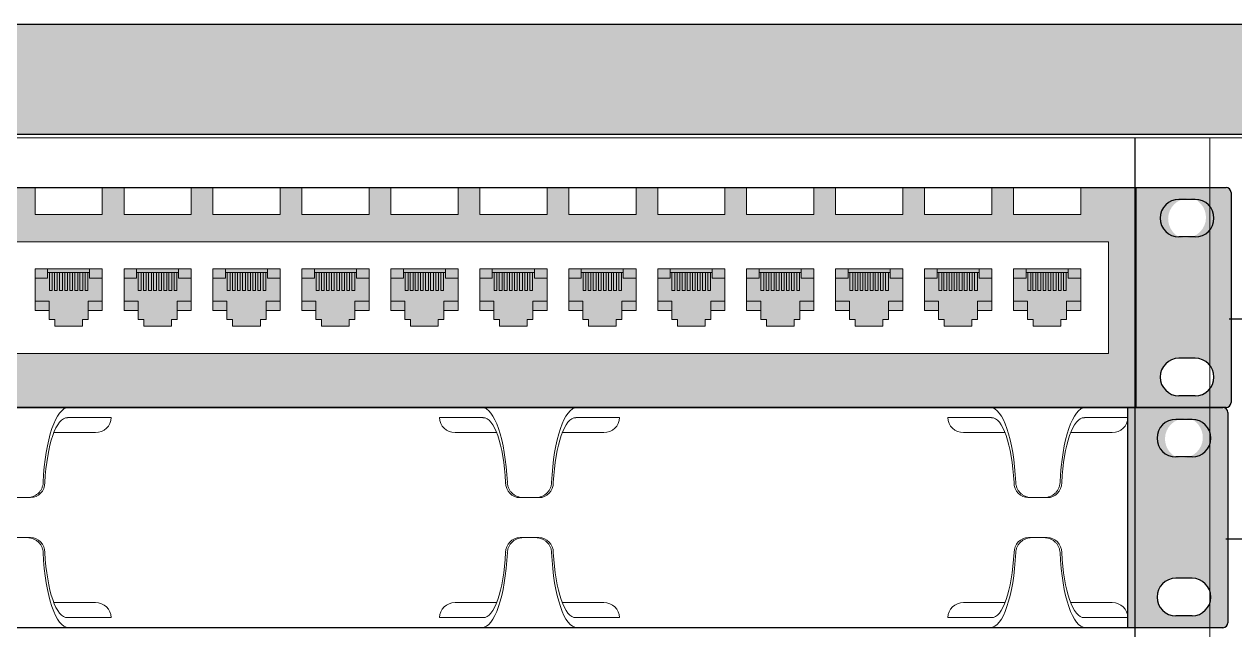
# Model space of a CAD drawing. Header units: millimetres. Extents: x -695119 to 412940, y -249585 to 622758.
# Drawn here: x -472367 to -468997, y 115000 to 116686 of the extents above; entities that cross this region are included whole.
import ezdxf

# ---------------------------------------------------------------- set-up
doc = ezdxf.new("R2010")
doc.units = ezdxf.units.MM
doc.layers.add('(АР) Текст', color=7, linetype='Continuous', lineweight=25)

# ---------------------------------------------------------------- blocks, each defined once
blk = doc.blocks.new('Органайзер1U')
at = {"ltscale": 10}
h = blk.add_hatch(color=256, dxfattribs=at)
h.set_gradient(color1=(255, 255, 255), rotation=45, one_color=1, tint=1, name='CYLINDER')
h.paths.add_polyline_path([(2213, -0.2), (2403, -0.2, 0.41423), (2413, 9.8), (2413, 429.8, 0.414197), (2403, 439.8), (2213, 439.8)])
h.paths.add_polyline_path([(2308.9, 341, 0.918324), (2341.3, 416.1, 0.918324)], flags=16)
h.paths.add_polyline_path([(2308.9, 98.6), (2341.3, 98.6, -1), (2341.3, 23.5), (2308.9, 23.5, -1)], flags=16)
h.paths.add_polyline_path([(-2413, 9.8, 0.414197), (-2403, -0.2), (-2213, -0.2), (-2213, 439.8), (-2403, 439.8, 0.41423), (-2413, 429.8)])
h.paths.add_polyline_path([(-2341.3, 341, 0.918324), (-2308.9, 416.1, 0.918324)], flags=16)
h.paths.add_polyline_path([(-2341.3, 98.6), (-2308.9, 98.6, -1), (-2308.9, 23.5), (-2341.3, 23.5, -1)], flags=16)
at = {"lineweight": 9}
for p, q in [((95.2, 439.6, 315.2), (-95.2, 439.6, 315.2)), ((179.9, 419.7, 20), (92.9, 419.7, 323.2)), ((923.7, 419.7, -149.5), (836.7, 419.7, -452.7)), ((1196.4, 419.7, -452.7), (1109.5, 419.7, -149.5)), ((1940.2, 419.7, 323.2), (1853.3, 419.7, 20)), ((2213, 419.7, 20), (2126.1, 419.7, 323.2)), ((65.6, 389.7, 310.5), (148.7, 389.7, 40)), ((951, 389.7, -162.2), (867.9, 389.7, -432.7)), ((1082.2, 389.7, -162.2), (1165.2, 389.7, -432.7)), ((1967.5, 389.7, 310.5), (1884.5, 389.7, 40)), ((2098.8, 389.7, 310.5), (2181.8, 389.7, 40)), ((18.9, 259.8, 472.7), (-18.9, 259.8, 472.7)), ((12.4, 259.8, 495), (18.9, 259.8, 472.7)), ((1035.4, 259.8), (997.7, 259.8)), ((997.7, 259.8), (1004.1, 259.8, 22.4)), ((1029, 259.8, 22.4), (1035.4, 259.8)), ((2050.8, 259.8, 452.7), (2013.1, 259.8, 452.7)), ((2013.1, 259.8, 452.7), (2019.5, 259.8, 475.1)), ((2044.4, 259.8, 475.1), (2050.8, 259.8, 452.7)), ((18.9, 179.8, 472.7), (-18.9, 179.8, 472.7)), ((12.4, 179.8, 495), (18.9, 179.8, 472.7)), ((1035.4, 179.8), (997.7, 179.8)), ((997.7, 179.8), (1004.1, 179.8, 22.4)), ((1029, 179.8, 22.4), (1035.4, 179.8)), ((2052, 179.8, 472.7), (2014.3, 179.8, 472.7)), ((2014.3, 179.8, 472.7), (2020.7, 179.8, 495)), ((2045.6, 179.8, 495), (2052, 179.8, 472.7)), ((65.6, 50, 310.5), (148.7, 50, 40)), ((951, 50, -162.2), (867.9, 50, -432.7)), ((1082.2, 50, -162.2), (1165.2, 50, -432.7)), ((1967.5, 50, 310.5), (1884.5, 50, 40)), ((2098.8, 50, 310.5), (2181.8, 50, 40)), ((179.9, 20, 20), (92.9, 20, 323.2)), ((923.7, 20, -149.5), (836.7, 20, -452.7)), ((1196.4, 20, -452.7), (1109.5, 20, -149.5)), ((1940.2, 20, 323.2), (1853.3, 20, 20)), ((2213, 20, 20), (2126.1, 20, 323.2))]:
    blk.add_line(p, q, dxfattribs=at)
at = {"color": 0}
for p, q in [((2213, -0.2), (2213, 439.8)), ((2341.3, 416.1), (2308.9, 416.1)), ((2341.3, 341), (2308.9, 341)), ((2341.3, 98.6), (2308.9, 98.6)), ((2341.3, 23.5), (2308.9, 23.5))]:
    blk.add_line(p, q, dxfattribs=at)
at = {"lineweight": 30, "ltscale": 10}
for points in [[(-2403, 439.8), (2403, 439.8)], [(2413, 429.8), (2413, 9.8)], [(2403, -0.2), (-2403, -0.2)]]:
    blk.add_lwpolyline(points, dxfattribs=at)
at = {"lineweight": 30}
for centre, start, end in [((2403, 429.8), 0, 90), ((2403, 9.8), 270, 0)]:
    blk.add_arc(centre, 10, start, end, dxfattribs=at)
at = {"color": 0}
for centre, start, end in [((2308.9, 378.6), 90, 270), ((2341.3, 378.6), 270, 90), ((2308.9, 61.1), 90, 270), ((2341.3, 61.1), 270, 90)]:
    blk.add_arc(centre, 37.6, start, end, dxfattribs=at)
at = {"lineweight": 9, "extrusion": (0.275637, -3.86225e-05, -0.961262)}
for centre in [(289.8, 148.4, -449.2), (289.9, 995.3, 285.4), (290, 2102.8, 111.3)]:
    blk.add_arc(centre, 30, 89.9923, 179.9916, dxfattribs=at)
at = {"lineweight": 9, "extrusion": (-0.275637, -3.86225e-05, -0.961262)}
for centre in [(-289.6, -959.1, -275), (-289.5, -1806, -1009.6)]:
    blk.add_arc(centre, 30, 0.0084, 90.0077, dxfattribs=at)
at = {"lineweight": 9, "extrusion": (0.275637, 3.86225e-05, -0.961262)}
for centre in [(149.9, 148.4, -449.1), (149.7, 995.3, 285.4), (149.6, 2102.8, 111.3)]:
    blk.add_arc(centre, 30, 0.0084, 90.0077, dxfattribs=at)
at = {"lineweight": 9, "extrusion": (-0.275637, 3.86225e-05, -0.961262)}
for centre in [(-150, -959, -275), (-150.2, -1806, -1009.6)]:
    blk.add_arc(centre, 30, 89.9923, 179.9916, dxfattribs=at)
at = {"lineweight": 9, "extrusion": (0.961262, 6.12038e-17, 0.275637)}
for centre, major_axis, start_param, end_param in [((94.7, 261.5, 316.9), (-51.1, 0, 178.1), -1.580604, -0.159207), ((1111.3, 261.5, -155.7), (-51.1, 0, 178.1), -1.580604, -0.159207), ((2127.9, 261.5, 316.9), (-51.1, 0, 178.1), -1.580604, -0.159207), ((92.1, 262.2, 325.9), (-45.1, 0, 157.4), 4.69506, 6.107426), ((1108.7, 262.2, -146.8), (-45.1, 0, 157.4), 4.69506, 6.107426), ((2125.3, 262.2, 325.9), (-45.1, 0, 157.4), 4.69506, 6.107426)]:
    blk.add_ellipse(centre, major_axis=major_axis, ratio=0.961262, start_param=start_param, end_param=end_param, dxfattribs=at)
at = {"lineweight": 9, "extrusion": (0.961262, -6.12038e-17, -0.275637)}
for centre in [(921.9, 261.5, -155.7), (1938.4, 261.5, 316.9)]:
    blk.add_ellipse(centre, major_axis=(51.1, 0, 178.1), ratio=0.961262, start_param=-1.580604, end_param=-0.159207, dxfattribs=at)
at = {"lineweight": 9}
for centre, major_axis in [((148.7, 419.7, 40), (31.2, 0)), ((1165.2, 419.7, -432.7), (31.2, 0)), ((2181.8, 419.7, 40), (31.2, 0)), ((867.9, 20, -432.7), (-31.2, 0)), ((1884.5, 20, 40), (-31.2, 0))]:
    blk.add_ellipse(centre, major_axis=major_axis, ratio=0.961262, start_param=-1.570796, end_param=0, dxfattribs=at)
at = {"lineweight": 9, "extrusion": (-9.99013e-30, -1.95922e-16, -1)}
for centre in [(867.9, 419.7, -432.7), (1884.5, 419.7, 40)]:
    blk.add_ellipse(centre, major_axis=(-31.2, 0), ratio=0.961262, start_param=-1.570796, end_param=0, dxfattribs=at)
at = {"lineweight": 9, "extrusion": (-0.961262, 6.12038e-17, 0.275637)}
for centre in [(924.4, 262.2, -146.8), (1941, 262.2, 325.9)]:
    blk.add_ellipse(centre, major_axis=(45.1, 0, 157.4), ratio=0.961262, start_param=0.175759, end_param=1.588125, dxfattribs=at)
at = {"lineweight": 9, "extrusion": (-0.961262, 6.12038e-17, -0.275637)}
for centre, major_axis, start_param, end_param in [((94.7, 178.1, 316.9), (-51.1, 0, 178.1), -1.580604, -0.159207), ((92.1, 177.4, 325.9), (-45.1, 0, 157.4), 4.69506, 6.107426), ((1111.3, 178.1, -155.7), (-51.1, 0, 178.1), -1.580604, -0.159207), ((1108.7, 177.4, -146.8), (-45.1, 0, 157.4), 4.69506, 6.107426), ((2127.9, 178.1, 316.9), (-51.1, 0, 178.1), -1.580604, -0.159207), ((2125.3, 177.4, 325.9), (-45.1, 0, 157.4), 4.69506, 6.107426)]:
    blk.add_ellipse(centre, major_axis=major_axis, ratio=0.961262, start_param=start_param, end_param=end_param, dxfattribs=at)
at = {"lineweight": 9, "extrusion": (-0.961262, -6.12038e-17, 0.275637)}
for centre in [(921.9, 178.1, -155.7), (1938.4, 178.1, 316.9)]:
    blk.add_ellipse(centre, major_axis=(51.1, 0, 178.1), ratio=0.961262, start_param=-1.580604, end_param=-0.159207, dxfattribs=at)
at = {"lineweight": 9, "extrusion": (0.961262, 6.12038e-17, -0.275637)}
for centre in [(924.4, 177.4, -146.8), (1941, 177.4, 325.9)]:
    blk.add_ellipse(centre, major_axis=(45.1, 0, 157.4), ratio=0.961262, start_param=0.175759, end_param=1.588125, dxfattribs=at)
at = {"lineweight": 9, "extrusion": (9.99013e-30, 1.95922e-16, -1)}
for centre in [(148.7, 20, 40), (1165.2, 20, -432.7), (2181.8, 20, 40)]:
    blk.add_ellipse(centre, major_axis=(31.2, 0), ratio=0.961262, start_param=-1.570796, end_param=0, dxfattribs=at)
at = {"lineweight": 9}
for points in [[(64.2, 389.7, 315.2), (64.1, 389.7, 315.2), (64.1, 389.7, 315.2), (64, 389.7, 315.2)], [(64.2, 389.7, 315.2), (64.1, 389.7, 315.2), (64.1, 389.7, 315.2), (64, 389.7, 315.2)], [(952.6, 389.7, -157.5), (952.5, 389.7, -157.5), (952.4, 389.7, -157.5), (952.4, 389.7, -157.5)], [(952.6, 389.7, -157.5), (952.5, 389.7, -157.5), (952.4, 389.7, -157.5), (952.4, 389.7, -157.5)], [(1080.8, 389.7, -157.5), (1080.7, 389.7, -157.5), (1080.6, 389.7, -157.5), (1080.6, 389.7, -157.5)], [(1080.8, 389.7, -157.5), (1080.7, 389.7, -157.5), (1080.6, 389.7, -157.5), (1080.6, 389.7, -157.5)], [(1969.1, 389.7, 315.2), (1969.1, 389.7, 315.2), (1969, 389.7, 315.2), (1969, 389.7, 315.2)], [(1969.1, 389.7, 315.2), (1969.1, 389.7, 315.2), (1969, 389.7, 315.2), (1969, 389.7, 315.2)], [(2097.3, 389.7, 315.2), (2097.3, 389.7, 315.2), (2097.2, 389.7, 315.2), (2097.2, 389.7, 315.2)], [(2097.3, 389.7, 315.2), (2097.3, 389.7, 315.2), (2097.2, 389.7, 315.2), (2097.2, 389.7, 315.2)]]:
    blk.add_open_spline(points, degree=3, dxfattribs=at)
for points, knots in [([(44.3, 289.8, 492.8), (44.2, 287.9, 493.1), (43.9, 285.9, 493.4), (43, 282.1, 493.9), (42.3, 280.1, 494.1), (40.6, 276.5, 494.4), (39.6, 274.7, 494.6), (37.3, 271.4, 494.8), (36, 270, 494.9), (33.2, 267.3, 495), (31.6, 266, 495), (28.2, 263.8, 495), (26.3, 262.8, 495), (22.5, 261.3, 495.1), (20.4, 260.7, 495), (16.4, 260, 495), (14.4, 259.8, 495), (12.4, 259.8, 495)], [4.570415, 4.570415, 4.570415, 4.570415, 5.143883, 5.143883, 5.717385, 5.717385, 6.290887, 6.290887, 6.864388, 6.864388, 7.450436, 7.450436, 8.036484, 8.036484, 8.622531, 8.622531, 9.208579, 9.208579, 9.208579, 9.208579]), ([(1004.1, 259.8, 22.4), (1002.2, 259.8, 22.4), (1000.2, 260, 22.4), (996.2, 260.7, 22.4), (994.2, 261.3, 22.4), (990.3, 262.8, 22.4), (988.5, 263.8, 22.4), (985, 266, 22.3), (983.4, 267.2, 22.3), (980.7, 269.9, 22.2), (979.3, 271.4, 22.1), (977, 274.6, 21.9), (976, 276.4, 21.8), (974.3, 280.1, 21.4), (973.6, 282, 21.2), (972.7, 285.9, 20.7), (972.4, 287.9, 20.4), (972.3, 289.8, 20.1)], [18.612291, 18.612291, 18.612291, 18.612291, 19.195929, 19.195929, 19.779566, 19.779566, 20.363204, 20.363204, 20.946842, 20.946842, 21.522754, 21.522754, 22.098666, 22.098666, 22.674578, 22.674578, 23.250457, 23.250457, 23.250457, 23.250457]), ([(1060.8, 289.8, 20.1), (1060.8, 287.9, 20.4), (1060.5, 285.9, 20.7), (1059.6, 282.1, 21.2), (1058.9, 280.1, 21.4), (1057.2, 276.5, 21.8), (1056.2, 274.7, 21.9), (1053.9, 271.4, 22.1), (1052.6, 270, 22.2), (1049.8, 267.3, 22.3), (1048.2, 266, 22.3), (1044.7, 263.8, 22.4), (1042.9, 262.8, 22.4), (1039, 261.3, 22.4), (1037, 260.7, 22.4), (1033, 260, 22.4), (1031, 259.8, 22.4), (1029, 259.8, 22.4)], [4.570415, 4.570415, 4.570415, 4.570415, 5.143883, 5.143883, 5.717385, 5.717385, 6.290887, 6.290887, 6.864388, 6.864388, 7.450436, 7.450436, 8.036484, 8.036484, 8.622531, 8.622531, 9.208579, 9.208579, 9.208579, 9.208579]), ([(2020.7, 259.8, 495), (2018.8, 259.8, 495), (2016.7, 260, 495), (2012.7, 260.7, 495), (2010.7, 261.3, 495.1), (2006.9, 262.8, 495), (2005, 263.8, 495), (2001.6, 266, 495), (2000, 267.2, 495), (1997.2, 269.9, 494.9), (1995.9, 271.4, 494.8), (1993.6, 274.6, 494.6), (1992.5, 276.4, 494.4), (1990.8, 280.1, 494.1), (1990.2, 282, 493.9), (1989.2, 285.9, 493.4), (1989, 287.9, 493.1), (1988.9, 289.8, 492.8)], [18.612291, 18.612291, 18.612291, 18.612291, 19.195929, 19.195929, 19.779566, 19.779566, 20.363204, 20.363204, 20.946842, 20.946842, 21.522754, 21.522754, 22.098666, 22.098666, 22.674578, 22.674578, 23.250457, 23.250457, 23.250457, 23.250457]), ([(2077.4, 289.8, 492.8), (2077.3, 287.9, 493.1), (2077.1, 285.9, 493.4), (2076.1, 282.1, 493.9), (2075.5, 280.1, 494.1), (2073.8, 276.5, 494.4), (2072.8, 274.7, 494.6), (2070.4, 271.4, 494.8), (2069.1, 270, 494.9), (2066.3, 267.3, 495), (2064.8, 266, 495), (2061.3, 263.8, 495), (2059.5, 262.8, 495), (2055.6, 261.3, 495.1), (2053.6, 260.7, 495), (2049.6, 260, 495), (2047.5, 259.8, 495), (2045.6, 259.8, 495)], [4.570415, 4.570415, 4.570415, 4.570415, 5.143883, 5.143883, 5.717385, 5.717385, 6.290887, 6.290887, 6.864388, 6.864388, 7.450436, 7.450436, 8.036484, 8.036484, 8.622531, 8.622531, 9.208579, 9.208579, 9.208579, 9.208579]), ([(44.3, 149.9, 492.8), (44.2, 151.8, 493.1), (43.9, 153.7, 493.4), (43, 157.6, 493.9), (42.3, 159.5, 494.1), (40.6, 163.2, 494.4), (39.6, 164.9, 494.6), (37.3, 168.2, 494.8), (36, 169.7, 494.9), (33.2, 172.4, 495), (31.6, 173.6, 495), (28.2, 175.8, 495), (26.3, 176.8, 495), (22.5, 178.3, 495.1), (20.4, 178.9, 495), (16.4, 179.7, 495), (14.4, 179.8, 495), (12.4, 179.8, 495)], [4.570415, 4.570415, 4.570415, 4.570415, 5.143883, 5.143883, 5.717385, 5.717385, 6.290887, 6.290887, 6.864388, 6.864388, 7.450436, 7.450436, 8.036484, 8.036484, 8.622531, 8.622531, 9.208579, 9.208579, 9.208579, 9.208579]), ([(1004.1, 179.8, 22.4), (1002.2, 179.8, 22.4), (1000.2, 179.7, 22.4), (996.2, 178.9, 22.4), (994.2, 178.3, 22.4), (990.3, 176.8, 22.4), (988.5, 175.9, 22.4), (985, 173.7, 22.3), (983.4, 172.4, 22.3), (980.7, 169.7, 22.2), (979.3, 168.3, 22.1), (977, 165, 21.9), (976, 163.2, 21.8), (974.3, 159.5, 21.4), (973.6, 157.6, 21.2), (972.7, 153.7, 20.7), (972.4, 151.8, 20.4), (972.3, 149.9, 20.1)], [18.612291, 18.612291, 18.612291, 18.612291, 19.195929, 19.195929, 19.779566, 19.779566, 20.363204, 20.363204, 20.946842, 20.946842, 21.522754, 21.522754, 22.098666, 22.098666, 22.674578, 22.674578, 23.250457, 23.250457, 23.250457, 23.250457]), ([(1060.8, 149.9, 20.1), (1060.8, 151.8, 20.4), (1060.5, 153.7, 20.7), (1059.6, 157.6, 21.2), (1058.9, 159.5, 21.4), (1057.2, 163.2, 21.8), (1056.2, 164.9, 21.9), (1053.9, 168.2, 22.1), (1052.6, 169.7, 22.2), (1049.8, 172.4, 22.3), (1048.2, 173.6, 22.3), (1044.7, 175.8, 22.4), (1042.9, 176.8, 22.4), (1039, 178.3, 22.4), (1037, 178.9, 22.4), (1033, 179.7, 22.4), (1031, 179.8, 22.4), (1029, 179.8, 22.4)], [4.570415, 4.570415, 4.570415, 4.570415, 5.143883, 5.143883, 5.717385, 5.717385, 6.290887, 6.290887, 6.864388, 6.864388, 7.450436, 7.450436, 8.036484, 8.036484, 8.622531, 8.622531, 9.208579, 9.208579, 9.208579, 9.208579]), ([(2020.7, 179.8, 495), (2018.8, 179.8, 495), (2016.7, 179.7, 495), (2012.7, 178.9, 495), (2010.7, 178.3, 495.1), (2006.9, 176.8, 495), (2005, 175.9, 495), (2001.6, 173.7, 495), (2000, 172.4, 495), (1997.2, 169.7, 494.9), (1995.9, 168.3, 494.8), (1993.6, 165, 494.6), (1992.5, 163.2, 494.4), (1990.8, 159.5, 494.1), (1990.2, 157.6, 493.9), (1989.2, 153.7, 493.4), (1989, 151.8, 493.1), (1988.9, 149.9, 492.8)], [18.612291, 18.612291, 18.612291, 18.612291, 19.195929, 19.195929, 19.779566, 19.779566, 20.363204, 20.363204, 20.946842, 20.946842, 21.522754, 21.522754, 22.098666, 22.098666, 22.674578, 22.674578, 23.250457, 23.250457, 23.250457, 23.250457]), ([(2077.4, 149.9, 492.8), (2077.3, 151.8, 493.1), (2077.1, 153.7, 493.4), (2076.1, 157.6, 493.9), (2075.5, 159.5, 494.1), (2073.8, 163.2, 494.4), (2072.8, 164.9, 494.6), (2070.4, 168.2, 494.8), (2069.1, 169.7, 494.9), (2066.3, 172.4, 495), (2064.8, 173.6, 495), (2061.3, 175.8, 495), (2059.5, 176.8, 495), (2055.6, 178.3, 495.1), (2053.6, 178.9, 495), (2049.6, 179.7, 495), (2047.5, 179.8, 495), (2045.6, 179.8, 495)], [4.570415, 4.570415, 4.570415, 4.570415, 5.143883, 5.143883, 5.717385, 5.717385, 6.290887, 6.290887, 6.864388, 6.864388, 7.450436, 7.450436, 8.036484, 8.036484, 8.622531, 8.622531, 9.208579, 9.208579, 9.208579, 9.208579])]:
    blk.add_open_spline(points, degree=3, knots=knots, dxfattribs=at)
blk = doc.blocks.new('24_port')
at = {"ltscale": 10}
h = blk.add_hatch(color=256, dxfattribs=at)
h.set_gradient(color1=(230, 230, 230), color2=(232, 232, 232), rotation=45, one_color=1, tint=0.91, name='CYLINDER')
h.paths.add_polyline_path([(-2413, 10, 0.414214), (-2403, 0), (-2223, 0), (-2223, 440), (-2403, 440, 0.414214), (-2413, 430)])
h.paths.add_polyline_path([(-2341.3, 98.8), (-2308.9, 98.8, -1), (-2308.9, 23.7), (-2341.3, 23.7, -1)], flags=16)
h.paths.add_polyline_path([(-2341.3, 341.2, 0.918324), (-2308.9, 416.3, 0.918324)], flags=16)
h.paths.add_polyline_path([(2413, 430, 0.414214), (2403, 440), (2223, 440), (2223, 0), (2403, 0, 0.414214), (2413, 10)])
h.paths.add_polyline_path([(2308.9, 341.2, 0.918324), (2341.3, 416.3, 0.918324)], flags=16)
h.paths.add_polyline_path([(2308.9, 98.8), (2341.3, 98.8, -1), (2341.3, 23.7), (2308.9, 23.7, -1)], flags=16)
h = blk.add_hatch(color=256, dxfattribs=at)
h.set_gradient(color1=(230, 230, 230), color2=(232, 232, 232), rotation=45, one_color=1, tint=0.91, name='CYLINDER')
h.paths.add_polyline_path([(2223, 0), (2223, 440), (2112.5, 440), (2112.5, 385.8), (1978, 385.8), (1978, 440), (1934.6, 440), (1934.6, 385.8), (1800.1, 385.8), (1800.1, 440), (1756.8, 440), (1756.8, 385.8), (1622.3, 385.8), (1622.3, 440), (1578.9, 440), (1578.9, 385.8), (1444.5, 385.8), (1444.5, 440), (1401.1, 440), (1401.1, 385.8), (1266.6, 385.8), (1266.6, 440), (1223.3, 440), (1223.3, 385.8), (1088.8, 385.8), (1088.8, 440), (1045.4, 440), (1045.4, 385.8), (910.9, 385.8), (910.9, 440), (867.6, 440), (867.6, 385.8), (733.1, 385.8), (733.1, 440), (689.7, 440), (689.7, 385.8), (555.3, 385.8), (555.3, 440), (511.9, 440), (511.9, 385.8), (377.4, 385.8), (377.4, 440), (334.1, 440), (334.1, 385.8), (199.6, 385.8), (199.6, 440), (156.2, 440), (156.2, 385.8), (21.7, 385.8), (21.7, 440), (-21.6, 440), (-21.6, 385.8), (-156.1, 385.8), (-156.1, 440), (-199.5, 440), (-199.5, 385.8), (-333.9, 385.8), (-333.9, 440), (-377.3, 440), (-377.3, 385.8), (-511.8, 385.8), (-511.8, 440), (-555.1, 440), (-555.1, 385.8), (-689.6, 385.8), (-689.6, 440), (-733, 440), (-733, 385.8), (-867.5, 385.8), (-867.5, 440), (-910.8, 440), (-910.8, 385.8), (-1045.3, 385.8), (-1045.3, 440), (-1088.7, 440), (-1088.7, 385.8), (-1223.1, 385.8), (-1223.1, 440), (-1266.5, 440), (-1266.5, 385.8), (-1401, 385.8), (-1401, 440), (-1444.3, 440), (-1444.3, 385.8), (-1578.8, 385.8), (-1578.8, 440), (-1622.2, 440), (-1622.2, 385.8), (-1756.7, 385.8), (-1756.7, 440), (-1800, 440), (-1800, 385.8), (-1934.5, 385.8), (-1934.5, 440), (-1977.9, 440), (-1977.9, 385.8), (-2112.3, 385.8), (-2112.3, 440), (-2223, 440), (-2223, 0)])
h.paths.add_polyline_path([(-2167.7, 108.4), (-2167.7, 331.6), (2167.7, 331.6), (2167.7, 108.4)], flags=16)
h.paths.add_polyline_path([(-116.7, 162.7), (-116.7, 176.2), (-128, 176.2), (-128, 194.3), (-156.1, 194.3), (-156.1, 277.3), (-21.6, 277.3), (-21.6, 194.3), (-50, 194.3), (-50, 176.2), (-61.3, 176.2), (-61.3, 162.7)], flags=0)
h.paths.add_polyline_path([(-199.5, 194.3), (-227.8, 194.3), (-227.8, 176.2), (-239.1, 176.2), (-239.1, 162.7), (-294.5, 162.7), (-294.5, 176.2), (-305.8, 176.2), (-305.8, 194.3), (-333.9, 194.3), (-333.9, 277.3), (-199.5, 277.3)], flags=0)
h.paths.add_polyline_path([(21.7, 194.3), (21.7, 277.3), (156.2, 277.3), (156.2, 194.3), (127.9, 194.3), (127.9, 176.2), (116.6, 176.2), (116.6, 162.7), (61.1, 162.7), (61.1, 176.2), (49.8, 176.2), (49.8, 194.3)], flags=0)
h.paths.add_polyline_path([(-377.3, 194.3), (-405.7, 194.3), (-405.7, 176.2), (-416.9, 176.2), (-416.9, 162.7), (-472.4, 162.7), (-472.4, 176.2), (-483.7, 176.2), (-483.7, 194.3), (-511.8, 194.3), (-511.8, 277.3), (-377.3, 277.3)], flags=0)
h.paths.add_polyline_path([(199.6, 194.3), (199.6, 277.3), (334.1, 277.3), (334.1, 194.3), (305.7, 194.3), (305.7, 176.2), (294.4, 176.2), (294.4, 162.7), (239, 162.7), (239, 176.2), (227.7, 176.2), (227.7, 194.3)], flags=0)
h.paths.add_polyline_path([(-555.1, 194.3), (-583.5, 194.3), (-583.5, 176.2), (-594.8, 176.2), (-594.8, 162.7), (-650.2, 162.7), (-650.2, 176.2), (-661.5, 176.2), (-661.5, 194.3), (-689.6, 194.3), (-689.6, 277.3), (-555.1, 277.3)], flags=0)
h.paths.add_polyline_path([(377.4, 194.3), (377.4, 277.3), (511.9, 277.3), (511.9, 194.3), (483.5, 194.3), (483.5, 176.2), (472.3, 176.2), (472.3, 162.7), (416.8, 162.7), (416.8, 176.2), (405.5, 176.2), (405.5, 194.3)], flags=0)
h.paths.add_polyline_path([(-733, 194.3), (-761.3, 194.3), (-761.3, 176.2), (-772.6, 176.2), (-772.6, 162.7), (-828.1, 162.7), (-828.1, 176.2), (-839.4, 176.2), (-839.4, 194.3), (-867.5, 194.3), (-867.5, 277.3), (-733, 277.3)], flags=0)
h.paths.add_polyline_path([(555.3, 194.3), (555.3, 277.3), (689.7, 277.3), (689.7, 194.3), (661.4, 194.3), (661.4, 176.2), (650.1, 176.2), (650.1, 162.7), (594.7, 162.7), (594.7, 176.2), (583.4, 176.2), (583.4, 194.3)], flags=0)
h.paths.add_polyline_path([(-910.8, 194.3), (-939.2, 194.3), (-939.2, 176.2), (-950.5, 176.2), (-950.5, 162.7), (-1005.9, 162.7), (-1005.9, 176.2), (-1017.2, 176.2), (-1017.2, 194.3), (-1045.3, 194.3), (-1045.3, 277.3), (-910.8, 277.3)], flags=0)
h.paths.add_polyline_path([(733.1, 194.3), (733.1, 277.3), (867.6, 277.3), (867.6, 194.3), (839.2, 194.3), (839.2, 176.2), (827.9, 176.2), (827.9, 162.7), (772.5, 162.7), (772.5, 176.2), (761.2, 176.2), (761.2, 194.3)], flags=0)
h.paths.add_polyline_path([(-1088.7, 194.3), (-1117, 194.3), (-1117, 176.2), (-1128.3, 176.2), (-1128.3, 162.7), (-1183.7, 162.7), (-1183.7, 176.2), (-1195, 176.2), (-1195, 194.3), (-1223.1, 194.3), (-1223.1, 277.3), (-1088.7, 277.3)], flags=0)
h.paths.add_polyline_path([(910.9, 194.3), (910.9, 277.3), (1045.4, 277.3), (1045.4, 194.3), (1017.1, 194.3), (1017.1, 176.2), (1005.8, 176.2), (1005.8, 162.7), (950.3, 162.7), (950.3, 176.2), (939, 176.2), (939, 194.3)], flags=0)
h.paths.add_polyline_path([(-1266.5, 194.3), (-1294.9, 194.3), (-1294.9, 176.2), (-1306.1, 176.2), (-1306.1, 162.7), (-1361.6, 162.7), (-1361.6, 176.2), (-1372.9, 176.2), (-1372.9, 194.3), (-1401, 194.3), (-1401, 277.3), (-1266.5, 277.3)], flags=0)
h.paths.add_polyline_path([(1088.8, 194.3), (1088.8, 277.3), (1223.3, 277.3), (1223.3, 194.3), (1194.9, 194.3), (1194.9, 176.2), (1183.6, 176.2), (1183.6, 162.7), (1128.2, 162.7), (1128.2, 176.2), (1116.9, 176.2), (1116.9, 194.3)], flags=0)
h.paths.add_polyline_path([(-1444.3, 194.3), (-1472.7, 194.3), (-1472.7, 176.2), (-1484, 176.2), (-1484, 162.7), (-1539.4, 162.7), (-1539.4, 176.2), (-1550.7, 176.2), (-1550.7, 194.3), (-1578.8, 194.3), (-1578.8, 277.3), (-1444.3, 277.3)], flags=0)
h.paths.add_polyline_path([(1266.6, 194.3), (1266.6, 277.3), (1401.1, 277.3), (1401.1, 194.3), (1372.8, 194.3), (1372.8, 176.2), (1361.5, 176.2), (1361.5, 162.7), (1306, 162.7), (1306, 176.2), (1294.7, 176.2), (1294.7, 194.3)], flags=0)
h.paths.add_polyline_path([(-1622.2, 194.3), (-1650.5, 194.3), (-1650.5, 176.2), (-1661.8, 176.2), (-1661.8, 162.7), (-1717.3, 162.7), (-1717.3, 176.2), (-1728.6, 176.2), (-1728.6, 194.3), (-1756.7, 194.3), (-1756.7, 277.3), (-1622.2, 277.3)], flags=0)
h.paths.add_polyline_path([(1444.5, 194.3), (1444.5, 277.3), (1578.9, 277.3), (1578.9, 194.3), (1550.6, 194.3), (1550.6, 176.2), (1539.3, 176.2), (1539.3, 162.7), (1483.9, 162.7), (1483.9, 176.2), (1472.6, 176.2), (1472.6, 194.3)], flags=0)
h.paths.add_polyline_path([(-1800, 194.3), (-1828.4, 194.3), (-1828.4, 176.2), (-1839.7, 176.2), (-1839.7, 162.7), (-1895.1, 162.7), (-1895.1, 176.2), (-1906.4, 176.2), (-1906.4, 194.3), (-1934.5, 194.3), (-1934.5, 277.3), (-1800, 277.3)], flags=0)
h.paths.add_polyline_path([(1622.3, 194.3), (1622.3, 277.3), (1756.8, 277.3), (1756.8, 194.3), (1728.4, 194.3), (1728.4, 176.2), (1717.1, 176.2), (1717.1, 162.7), (1661.7, 162.7), (1661.7, 176.2), (1650.4, 176.2), (1650.4, 194.3)], flags=0)
h.paths.add_polyline_path([(-1977.9, 194.3), (-2006.2, 194.3), (-2006.2, 176.2), (-2017.5, 176.2), (-2017.5, 162.7), (-2072.9, 162.7), (-2072.9, 176.2), (-2084.2, 176.2), (-2084.2, 194.3), (-2112.3, 194.3), (-2112.3, 277.3), (-1977.9, 277.3)], flags=0)
h.paths.add_polyline_path([(1800.1, 194.3), (1800.1, 277.3), (1934.6, 277.3), (1934.6, 194.3), (1906.3, 194.3), (1906.3, 176.2), (1895, 176.2), (1895, 162.7), (1839.5, 162.7), (1839.5, 176.2), (1828.2, 176.2), (1828.2, 194.3)], flags=0)
h.paths.add_polyline_path([(1978, 194.3), (1978, 277.3), (2112.5, 277.3), (2112.5, 194.3), (2084.1, 194.3), (2084.1, 176.2), (2072.8, 176.2), (2072.8, 162.7), (2017.4, 162.7), (2017.4, 176.2), (2006.1, 176.2), (2006.1, 194.3)], flags=0)
at = {"color": 0}
for p, q in [((2223, 0), (2223, 440)), ((2341.3, 416.3), (2308.9, 416.3)), ((2341.3, 341.2), (2308.9, 341.2)), ((2341.3, 98.8), (2308.9, 98.8)), ((2341.3, 23.7), (2308.9, 23.7))]:
    blk.add_line(p, q, dxfattribs=at)
at = {"lineweight": 5, "ltscale": 10}
for p, q in [((-2167.7, 331.6), (2167.7, 331.6)), ((2167.7, 331.6), (2167.7, 108.4)), ((61.1, 162.7), (116.6, 162.7)), ((239, 162.7), (294.4, 162.7)), ((416.8, 162.7), (472.3, 162.7)), ((594.7, 162.7), (650.1, 162.7)), ((772.5, 162.7), (827.9, 162.7)), ((950.3, 162.7), (1005.8, 162.7)), ((1128.2, 162.7), (1183.6, 162.7)), ((1306, 162.7), (1361.5, 162.7)), ((1483.9, 162.7), (1539.3, 162.7)), ((1661.7, 162.7), (1717.1, 162.7)), ((1839.5, 162.7), (1895, 162.7)), ((2017.4, 162.7), (2072.8, 162.7)), ((-2167.7, 108.4), (2167.7, 108.4))]:
    blk.add_line(p, q, dxfattribs=at)
at = {"lineweight": 5}
for p, q in [((21.7, 277.3), (156.2, 277.3)), ((21.7, 194.3), (21.7, 277.3)), ((46.8, 258.5), (46.8, 277.3)), ((46.8, 270.1), (130.9, 270.1)), ((50.3, 234.2), (50.3, 270.1)), ((56.1, 234.2), (56.1, 270.1)), ((60.6, 234.2), (60.6, 270.1)), ((66.2, 234.2), (66.2, 270.1)), ((70.7, 234.2), (70.7, 270.1)), ((76.4, 234.2), (76.4, 270.1)), ((81, 234.2), (81, 270.1)), ((86.5, 234.2), (86.5, 270.1)), ((91.2, 234.2), (91.2, 270.1)), ((96.8, 234.2), (96.8, 270.1)), ((101.3, 234.2), (101.3, 270.1)), ((107, 234.2), (107, 270.1)), ((111.6, 234.2), (111.6, 270.1)), ((117.1, 234.2), (117.1, 270.1)), ((121.8, 234.2), (121.8, 270.1)), ((127.4, 234.2), (127.4, 270.1)), ((130.9, 258.5), (130.9, 277.3)), ((156.2, 277.3), (156.2, 194.3)), ((199.6, 277.3), (334.1, 277.3)), ((199.6, 194.3), (199.6, 277.3)), ((224.7, 258.5), (224.7, 277.3)), ((224.7, 270.1), (308.7, 270.1)), ((228.2, 234.2), (228.2, 270.1)), ((234, 234.2), (234, 270.1)), ((238.5, 234.2), (238.5, 270.1)), ((244, 234.2), (244, 270.1)), ((248.5, 234.2), (248.5, 270.1)), ((254.3, 234.2), (254.3, 270.1)), ((258.8, 234.2), (258.8, 270.1)), ((264.3, 234.2), (264.3, 270.1)), ((269.1, 234.2), (269.1, 270.1)), ((274.6, 234.2), (274.6, 270.1)), ((279.1, 234.2), (279.1, 270.1)), ((284.9, 234.2), (284.9, 270.1)), ((289.4, 234.2), (289.4, 270.1)), ((294.9, 234.2), (294.9, 270.1)), ((299.7, 234.2), (299.7, 270.1)), ((305.2, 234.2), (305.2, 270.1)), ((308.7, 258.5), (308.7, 277.3)), ((334.1, 277.3), (334.1, 194.3)), ((377.4, 277.3), (511.9, 277.3)), ((377.4, 194.3), (377.4, 277.3)), ((402.5, 258.5), (402.5, 277.3)), ((402.5, 270.1), (486.6, 270.1)), ((406, 234.2), (406, 270.1)), ((411.8, 234.2), (411.8, 270.1)), ((416.3, 234.2), (416.3, 270.1)), ((421.8, 234.2), (421.8, 270.1)), ((426.3, 234.2), (426.3, 270.1)), ((432.1, 234.2), (432.1, 270.1)), ((436.6, 234.2), (436.6, 270.1)), ((442.2, 234.2), (442.2, 270.1)), ((446.9, 234.2), (446.9, 270.1)), ((452.4, 234.2), (452.4, 270.1)), ((457, 234.2), (457, 270.1)), ((462.7, 234.2), (462.7, 270.1)), ((467.2, 234.2), (467.2, 270.1)), ((472.8, 234.2), (472.8, 270.1)), ((477.5, 234.2), (477.5, 270.1)), ((483, 234.2), (483, 270.1)), ((486.6, 258.5), (486.6, 277.3)), ((511.9, 277.3), (511.9, 194.3)), ((555.3, 277.3), (689.7, 277.3)), ((555.3, 194.3), (555.3, 277.3)), ((580.4, 258.5), (580.4, 277.3)), ((580.4, 270.1), (664.4, 270.1)), ((583.9, 234.2), (583.9, 270.1)), ((589.6, 234.2), (589.6, 270.1)), ((594.2, 234.2), (594.2, 270.1)), ((599.7, 234.2), (599.7, 270.1)), ((604.2, 234.2), (604.2, 270.1)), ((610, 234.2), (610, 270.1)), ((614.5, 234.2), (614.5, 270.1)), ((620, 234.2), (620, 270.1)), ((624.8, 234.2), (624.8, 270.1)), ((630.3, 234.2), (630.3, 270.1)), ((634.8, 234.2), (634.8, 270.1)), ((640.6, 234.2), (640.6, 270.1)), ((645.1, 234.2), (645.1, 270.1)), ((650.6, 234.2), (650.6, 270.1)), ((655.4, 234.2), (655.4, 270.1)), ((660.9, 234.2), (660.9, 270.1)), ((664.4, 258.5), (664.4, 277.3)), ((689.7, 277.3), (689.7, 194.3)), ((733.1, 277.3), (867.6, 277.3)), ((733.1, 194.3), (733.1, 277.3)), ((758.2, 258.5), (758.2, 277.3)), ((758.2, 270.1), (842.2, 270.1)), ((761.7, 234.2), (761.7, 270.1)), ((767.5, 234.2), (767.5, 270.1)), ((772, 234.2), (772, 270.1)), ((777.5, 234.2), (777.5, 270.1)), ((782, 234.2), (782, 270.1)), ((787.8, 234.2), (787.8, 270.1)), ((792.3, 234.2), (792.3, 270.1)), ((797.8, 234.2), (797.8, 270.1)), ((802.6, 234.2), (802.6, 270.1)), ((808.1, 234.2), (808.1, 270.1)), ((812.6, 234.2), (812.6, 270.1)), ((818.4, 234.2), (818.4, 270.1)), ((822.9, 234.2), (822.9, 270.1)), ((828.4, 234.2), (828.4, 270.1)), ((833.2, 234.2), (833.2, 270.1)), ((838.7, 234.2), (838.7, 270.1)), ((842.2, 258.5), (842.2, 277.3)), ((867.6, 277.3), (867.6, 194.3)), ((910.9, 277.3), (1045.4, 277.3)), ((910.9, 194.3), (910.9, 277.3)), ((936, 258.5), (936, 277.3)), ((936, 270.1), (1020.1, 270.1)), ((939.5, 234.2), (939.5, 270.1)), ((945.3, 234.2), (945.3, 270.1)), ((949.8, 234.2), (949.8, 270.1)), ((955.4, 234.2), (955.4, 270.1)), ((959.9, 234.2), (959.9, 270.1)), ((965.6, 234.2), (965.6, 270.1)), ((970.2, 234.2), (970.2, 270.1)), ((975.7, 234.2), (975.7, 270.1)), ((980.4, 234.2), (980.4, 270.1)), ((986, 234.2), (986, 270.1)), ((990.5, 234.2), (990.5, 270.1)), ((996.2, 234.2), (996.2, 270.1)), ((1000.8, 234.2), (1000.8, 270.1)), ((1006.3, 234.2), (1006.3, 270.1)), ((1011, 234.2), (1011, 270.1)), ((1016.6, 234.2), (1016.6, 270.1)), ((1020.1, 258.5), (1020.1, 277.3)), ((1045.4, 277.3), (1045.4, 194.3)), ((1088.8, 277.3), (1223.3, 277.3)), ((1088.8, 194.3), (1088.8, 277.3)), ((1113.9, 258.5), (1113.9, 277.3)), ((1113.9, 270.1), (1197.9, 270.1)), ((1117.4, 234.2), (1117.4, 270.1)), ((1123.2, 234.2), (1123.2, 270.1)), ((1127.7, 234.2), (1127.7, 270.1)), ((1133.2, 234.2), (1133.2, 270.1)), ((1137.7, 234.2), (1137.7, 270.1)), ((1143.5, 234.2), (1143.5, 270.1)), ((1148, 234.2), (1148, 270.1)), ((1153.5, 234.2), (1153.5, 270.1)), ((1158.3, 234.2), (1158.3, 270.1)), ((1163.8, 234.2), (1163.8, 270.1)), ((1168.3, 234.2), (1168.3, 270.1)), ((1174.1, 234.2), (1174.1, 270.1)), ((1178.6, 234.2), (1178.6, 270.1)), ((1184.1, 234.2), (1184.1, 270.1)), ((1188.9, 234.2), (1188.9, 270.1)), ((1194.4, 234.2), (1194.4, 270.1)), ((1197.9, 258.5), (1197.9, 277.3)), ((1223.3, 277.3), (1223.3, 194.3)), ((1266.6, 277.3), (1401.1, 277.3)), ((1266.6, 194.3), (1266.6, 277.3)), ((1291.7, 258.5), (1291.7, 277.3)), ((1291.7, 270.1), (1375.8, 270.1)), ((1295.2, 234.2), (1295.2, 270.1)), ((1301, 234.2), (1301, 270.1)), ((1305.5, 234.2), (1305.5, 270.1)), ((1311, 234.2), (1311, 270.1)), ((1315.5, 234.2), (1315.5, 270.1)), ((1321.3, 234.2), (1321.3, 270.1)), ((1325.8, 234.2), (1325.8, 270.1)), ((1331.4, 234.2), (1331.4, 270.1)), ((1336.1, 234.2), (1336.1, 270.1)), ((1341.6, 234.2), (1341.6, 270.1)), ((1346.2, 234.2), (1346.2, 270.1)), ((1351.9, 234.2), (1351.9, 270.1)), ((1356.4, 234.2), (1356.4, 270.1)), ((1362, 234.2), (1362, 270.1)), ((1366.7, 234.2), (1366.7, 270.1)), ((1372.2, 234.2), (1372.2, 270.1)), ((1375.8, 258.5), (1375.8, 277.3)), ((1401.1, 277.3), (1401.1, 194.3)), ((1444.5, 277.3), (1578.9, 277.3)), ((1444.5, 194.3), (1444.5, 277.3)), ((1469.6, 258.5), (1469.6, 277.3)), ((1469.6, 270.1), (1553.6, 270.1)), ((1473.1, 234.2), (1473.1, 270.1)), ((1478.8, 234.2), (1478.8, 270.1)), ((1483.4, 234.2), (1483.4, 270.1)), ((1488.9, 234.2), (1488.9, 270.1)), ((1493.4, 234.2), (1493.4, 270.1)), ((1499.2, 234.2), (1499.2, 270.1)), ((1503.7, 234.2), (1503.7, 270.1)), ((1509.2, 234.2), (1509.2, 270.1)), ((1514, 234.2), (1514, 270.1)), ((1519.5, 234.2), (1519.5, 270.1)), ((1524, 234.2), (1524, 270.1)), ((1529.8, 234.2), (1529.8, 270.1)), ((1534.3, 234.2), (1534.3, 270.1)), ((1539.8, 234.2), (1539.8, 270.1)), ((1544.6, 234.2), (1544.6, 270.1)), ((1550.1, 234.2), (1550.1, 270.1)), ((1553.6, 258.5), (1553.6, 277.3)), ((1578.9, 277.3), (1578.9, 194.3)), ((1622.3, 277.3), (1756.8, 277.3)), ((1622.3, 194.3), (1622.3, 277.3)), ((1647.4, 258.5), (1647.4, 277.3)), ((1647.4, 270.1), (1731.4, 270.1)), ((1650.9, 234.2), (1650.9, 270.1)), ((1656.7, 234.2), (1656.7, 270.1)), ((1661.2, 234.2), (1661.2, 270.1)), ((1666.7, 234.2), (1666.7, 270.1)), ((1671.2, 234.2), (1671.2, 270.1)), ((1677, 234.2), (1677, 270.1)), ((1681.5, 234.2), (1681.5, 270.1)), ((1687, 234.2), (1687, 270.1)), ((1691.8, 234.2), (1691.8, 270.1)), ((1697.3, 234.2), (1697.3, 270.1)), ((1701.8, 234.2), (1701.8, 270.1)), ((1707.6, 234.2), (1707.6, 270.1)), ((1712.1, 234.2), (1712.1, 270.1)), ((1717.6, 234.2), (1717.6, 270.1)), ((1722.4, 234.2), (1722.4, 270.1)), ((1727.9, 234.2), (1727.9, 270.1)), ((1731.4, 258.5), (1731.4, 277.3)), ((1756.8, 277.3), (1756.8, 194.3)), ((1800.1, 277.3), (1934.6, 277.3)), ((1800.1, 194.3), (1800.1, 277.3)), ((1825.2, 258.5), (1825.2, 277.3)), ((1825.2, 270.1), (1909.3, 270.1)), ((1828.7, 234.2), (1828.7, 270.1)), ((1834.5, 234.2), (1834.5, 270.1)), ((1839, 234.2), (1839, 270.1)), ((1844.6, 234.2), (1844.6, 270.1)), ((1849.1, 234.2), (1849.1, 270.1)), ((1854.8, 234.2), (1854.8, 270.1)), ((1859.4, 234.2), (1859.4, 270.1)), ((1864.9, 234.2), (1864.9, 270.1)), ((1869.6, 234.2), (1869.6, 270.1)), ((1875.2, 234.2), (1875.2, 270.1)), ((1879.7, 234.2), (1879.7, 270.1)), ((1885.4, 234.2), (1885.4, 270.1)), ((1890, 234.2), (1890, 270.1)), ((1895.5, 234.2), (1895.5, 270.1)), ((1900.2, 234.2), (1900.2, 270.1)), ((1905.8, 234.2), (1905.8, 270.1)), ((1909.3, 258.5), (1909.3, 277.3)), ((1934.6, 277.3), (1934.6, 194.3)), ((1978, 277.3), (2112.5, 277.3)), ((1978, 194.3), (1978, 277.3)), ((2003.1, 258.5), (2003.1, 277.3)), ((2003.1, 270.1), (2087.1, 270.1)), ((2006.6, 234.2), (2006.6, 270.1)), ((2012.4, 234.2), (2012.4, 270.1)), ((2016.9, 234.2), (2016.9, 270.1)), ((2022.4, 234.2), (2022.4, 270.1)), ((2026.9, 234.2), (2026.9, 270.1)), ((2032.7, 234.2), (2032.7, 270.1)), ((2037.2, 234.2), (2037.2, 270.1)), ((2042.7, 234.2), (2042.7, 270.1)), ((2047.5, 234.2), (2047.5, 270.1)), ((2053, 234.2), (2053, 270.1)), ((2057.5, 234.2), (2057.5, 270.1)), ((2063.3, 234.2), (2063.3, 270.1)), ((2067.8, 234.2), (2067.8, 270.1)), ((2073.3, 234.2), (2073.3, 270.1)), ((2078.1, 234.2), (2078.1, 270.1)), ((2083.6, 234.2), (2083.6, 270.1)), ((2087.1, 258.5), (2087.1, 277.3)), ((2112.5, 277.3), (2112.5, 194.3)), ((46.8, 258.5), (21.7, 258.5)), ((130.9, 258.5), (156.2, 258.5)), ((224.7, 258.5), (199.6, 258.5)), ((308.7, 258.5), (334.1, 258.5)), ((402.5, 258.5), (377.4, 258.5)), ((486.6, 258.5), (511.9, 258.5)), ((580.4, 258.5), (555.3, 258.5)), ((664.4, 258.5), (689.7, 258.5)), ((758.2, 258.5), (733.1, 258.5)), ((842.2, 258.5), (867.6, 258.5)), ((936, 258.5), (910.9, 258.5)), ((1020.1, 258.5), (1045.4, 258.5)), ((1113.9, 258.5), (1088.8, 258.5)), ((1197.9, 258.5), (1223.3, 258.5)), ((1291.7, 258.5), (1266.6, 258.5)), ((1375.8, 258.5), (1401.1, 258.5)), ((1469.6, 258.5), (1444.5, 258.5)), ((1553.6, 258.5), (1578.9, 258.5)), ((1647.4, 258.5), (1622.3, 258.5)), ((1731.4, 258.5), (1756.8, 258.5)), ((1825.2, 258.5), (1800.1, 258.5)), ((1909.3, 258.5), (1934.6, 258.5)), ((2003.1, 258.5), (1978, 258.5)), ((2087.1, 258.5), (2112.5, 258.5)), ((56.1, 234.2), (50.3, 234.2)), ((66.2, 234.2), (60.6, 234.2)), ((76.4, 234.2), (70.7, 234.2)), ((86.5, 234.2), (81, 234.2)), ((96.8, 234.2), (91.2, 234.2)), ((107, 234.2), (101.3, 234.2)), ((117.1, 234.2), (111.6, 234.2)), ((127.4, 234.2), (121.8, 234.2)), ((234, 234.2), (228.2, 234.2)), ((244, 234.2), (238.5, 234.2)), ((254.3, 234.2), (248.5, 234.2)), ((264.3, 234.2), (258.8, 234.2)), ((274.6, 234.2), (269.1, 234.2)), ((284.9, 234.2), (279.1, 234.2)), ((294.9, 234.2), (289.4, 234.2)), ((305.2, 234.2), (299.7, 234.2)), ((411.8, 234.2), (406, 234.2)), ((421.8, 234.2), (416.3, 234.2)), ((432.1, 234.2), (426.3, 234.2)), ((442.2, 234.2), (436.6, 234.2)), ((452.4, 234.2), (446.9, 234.2)), ((462.7, 234.2), (457, 234.2)), ((472.8, 234.2), (467.2, 234.2)), ((483, 234.2), (477.5, 234.2)), ((589.6, 234.2), (583.9, 234.2)), ((599.7, 234.2), (594.2, 234.2)), ((610, 234.2), (604.2, 234.2)), ((620, 234.2), (614.5, 234.2)), ((630.3, 234.2), (624.8, 234.2)), ((640.6, 234.2), (634.8, 234.2)), ((650.6, 234.2), (645.1, 234.2)), ((660.9, 234.2), (655.4, 234.2)), ((767.5, 234.2), (761.7, 234.2)), ((777.5, 234.2), (772, 234.2)), ((787.8, 234.2), (782, 234.2)), ((797.8, 234.2), (792.3, 234.2)), ((808.1, 234.2), (802.6, 234.2)), ((818.4, 234.2), (812.6, 234.2)), ((828.4, 234.2), (822.9, 234.2)), ((838.7, 234.2), (833.2, 234.2)), ((945.3, 234.2), (939.5, 234.2)), ((955.4, 234.2), (949.8, 234.2)), ((965.6, 234.2), (959.9, 234.2)), ((975.7, 234.2), (970.2, 234.2)), ((986, 234.2), (980.4, 234.2)), ((996.2, 234.2), (990.5, 234.2)), ((1006.3, 234.2), (1000.8, 234.2)), ((1016.6, 234.2), (1011, 234.2)), ((1123.2, 234.2), (1117.4, 234.2)), ((1133.2, 234.2), (1127.7, 234.2)), ((1143.5, 234.2), (1137.7, 234.2)), ((1153.5, 234.2), (1148, 234.2)), ((1163.8, 234.2), (1158.3, 234.2)), ((1174.1, 234.2), (1168.3, 234.2)), ((1184.1, 234.2), (1178.6, 234.2)), ((1194.4, 234.2), (1188.9, 234.2)), ((1301, 234.2), (1295.2, 234.2)), ((1311, 234.2), (1305.5, 234.2)), ((1321.3, 234.2), (1315.5, 234.2)), ((1331.4, 234.2), (1325.8, 234.2)), ((1341.6, 234.2), (1336.1, 234.2)), ((1351.9, 234.2), (1346.2, 234.2)), ((1362, 234.2), (1356.4, 234.2)), ((1372.2, 234.2), (1366.7, 234.2)), ((1478.8, 234.2), (1473.1, 234.2)), ((1488.9, 234.2), (1483.4, 234.2)), ((1499.2, 234.2), (1493.4, 234.2)), ((1509.2, 234.2), (1503.7, 234.2)), ((1519.5, 234.2), (1514, 234.2)), ((1529.8, 234.2), (1524, 234.2)), ((1539.8, 234.2), (1534.3, 234.2)), ((1550.1, 234.2), (1544.6, 234.2)), ((1656.7, 234.2), (1650.9, 234.2)), ((1666.7, 234.2), (1661.2, 234.2)), ((1677, 234.2), (1671.2, 234.2)), ((1687, 234.2), (1681.5, 234.2)), ((1697.3, 234.2), (1691.8, 234.2)), ((1707.6, 234.2), (1701.8, 234.2)), ((1717.6, 234.2), (1712.1, 234.2)), ((1727.9, 234.2), (1722.4, 234.2)), ((1834.5, 234.2), (1828.7, 234.2)), ((1844.6, 234.2), (1839, 234.2)), ((1854.8, 234.2), (1849.1, 234.2)), ((1864.9, 234.2), (1859.4, 234.2)), ((1875.2, 234.2), (1869.6, 234.2)), ((1885.4, 234.2), (1879.7, 234.2)), ((1895.5, 234.2), (1890, 234.2)), ((1905.8, 234.2), (1900.2, 234.2)), ((2012.4, 234.2), (2006.6, 234.2)), ((2022.4, 234.2), (2016.9, 234.2)), ((2032.7, 234.2), (2026.9, 234.2)), ((2042.7, 234.2), (2037.2, 234.2)), ((2053, 234.2), (2047.5, 234.2)), ((2063.3, 234.2), (2057.5, 234.2)), ((2073.3, 234.2), (2067.8, 234.2)), ((2083.6, 234.2), (2078.1, 234.2)), ((21.7, 212.8), (49.8, 212.8)), ((49.8, 194.3), (21.7, 194.3)), ((49.8, 176.2), (49.8, 212.8)), ((127.9, 212.8), (127.9, 176.2)), ((156.2, 212.8), (127.9, 212.8)), ((156.2, 194.3), (127.9, 194.3)), ((199.6, 212.8), (227.7, 212.8)), ((227.7, 194.3), (199.6, 194.3)), ((227.7, 176.2), (227.7, 212.8)), ((305.7, 212.8), (305.7, 176.2)), ((334.1, 212.8), (305.7, 212.8)), ((334.1, 194.3), (305.7, 194.3)), ((377.4, 212.8), (405.5, 212.8)), ((405.5, 194.3), (377.4, 194.3)), ((405.5, 176.2), (405.5, 212.8)), ((483.5, 212.8), (483.5, 176.2)), ((511.9, 212.8), (483.5, 212.8)), ((511.9, 194.3), (483.5, 194.3)), ((555.3, 212.8), (583.4, 212.8)), ((583.4, 194.3), (555.3, 194.3)), ((583.4, 176.2), (583.4, 212.8)), ((661.4, 212.8), (661.4, 176.2)), ((689.7, 212.8), (661.4, 212.8)), ((689.7, 194.3), (661.4, 194.3)), ((733.1, 212.8), (761.2, 212.8)), ((761.2, 194.3), (733.1, 194.3)), ((761.2, 176.2), (761.2, 212.8)), ((839.2, 212.8), (839.2, 176.2)), ((867.6, 212.8), (839.2, 212.8)), ((867.6, 194.3), (839.2, 194.3)), ((910.9, 212.8), (939, 212.8)), ((939, 194.3), (910.9, 194.3)), ((939, 176.2), (939, 212.8)), ((1017.1, 212.8), (1017.1, 176.2)), ((1045.4, 212.8), (1017.1, 212.8)), ((1045.4, 194.3), (1017.1, 194.3)), ((1088.8, 212.8), (1116.9, 212.8)), ((1116.9, 194.3), (1088.8, 194.3)), ((1116.9, 176.2), (1116.9, 212.8)), ((1194.9, 212.8), (1194.9, 176.2)), ((1223.3, 212.8), (1194.9, 212.8)), ((1223.3, 194.3), (1194.9, 194.3)), ((1266.6, 212.8), (1294.7, 212.8)), ((1294.7, 194.3), (1266.6, 194.3)), ((1294.7, 176.2), (1294.7, 212.8)), ((1372.8, 212.8), (1372.8, 176.2)), ((1401.1, 212.8), (1372.8, 212.8)), ((1401.1, 194.3), (1372.8, 194.3)), ((1444.5, 212.8), (1472.6, 212.8)), ((1472.6, 194.3), (1444.5, 194.3)), ((1472.6, 176.2), (1472.6, 212.8)), ((1550.6, 212.8), (1550.6, 176.2)), ((1578.9, 212.8), (1550.6, 212.8)), ((1578.9, 194.3), (1550.6, 194.3)), ((1622.3, 212.8), (1650.4, 212.8)), ((1650.4, 194.3), (1622.3, 194.3)), ((1650.4, 176.2), (1650.4, 212.8)), ((1728.4, 212.8), (1728.4, 176.2)), ((1756.8, 212.8), (1728.4, 212.8)), ((1756.8, 194.3), (1728.4, 194.3)), ((1800.1, 212.8), (1828.2, 212.8)), ((1828.2, 194.3), (1800.1, 194.3)), ((1828.2, 176.2), (1828.2, 212.8)), ((1906.3, 212.8), (1906.3, 176.2)), ((1934.6, 212.8), (1906.3, 212.8)), ((1934.6, 194.3), (1906.3, 194.3)), ((1978, 212.8), (2006.1, 212.8)), ((2006.1, 194.3), (1978, 194.3)), ((2006.1, 176.2), (2006.1, 212.8)), ((2084.1, 212.8), (2084.1, 176.2)), ((2112.5, 212.8), (2084.1, 212.8)), ((2112.5, 194.3), (2084.1, 194.3)), ((61.1, 176.2), (49.8, 176.2)), ((61.1, 176.2), (61.1, 162.7)), ((116.6, 176.2), (116.6, 162.7)), ((127.9, 176.2), (116.6, 176.2)), ((239, 176.2), (227.7, 176.2)), ((239, 176.2), (239, 162.7)), ((294.4, 176.2), (294.4, 162.7)), ((305.7, 176.2), (294.4, 176.2)), ((416.8, 176.2), (405.5, 176.2)), ((416.8, 176.2), (416.8, 162.7)), ((472.3, 176.2), (472.3, 162.7)), ((483.5, 176.2), (472.3, 176.2)), ((594.7, 176.2), (583.4, 176.2)), ((594.7, 176.2), (594.7, 162.7)), ((650.1, 176.2), (650.1, 162.7)), ((661.4, 176.2), (650.1, 176.2)), ((772.5, 176.2), (761.2, 176.2)), ((772.5, 176.2), (772.5, 162.7)), ((827.9, 176.2), (827.9, 162.7)), ((839.2, 176.2), (827.9, 176.2)), ((950.3, 176.2), (939, 176.2)), ((950.3, 176.2), (950.3, 162.7)), ((1005.8, 176.2), (1005.8, 162.7)), ((1017.1, 176.2), (1005.8, 176.2)), ((1128.2, 176.2), (1116.9, 176.2)), ((1128.2, 176.2), (1128.2, 162.7)), ((1183.6, 176.2), (1183.6, 162.7)), ((1194.9, 176.2), (1183.6, 176.2)), ((1306, 176.2), (1294.7, 176.2)), ((1306, 176.2), (1306, 162.7)), ((1361.5, 176.2), (1361.5, 162.7)), ((1372.8, 176.2), (1361.5, 176.2)), ((1483.9, 176.2), (1472.6, 176.2)), ((1483.9, 176.2), (1483.9, 162.7)), ((1539.3, 176.2), (1539.3, 162.7)), ((1550.6, 176.2), (1539.3, 176.2)), ((1661.7, 176.2), (1650.4, 176.2)), ((1661.7, 176.2), (1661.7, 162.7)), ((1717.1, 176.2), (1717.1, 162.7)), ((1728.4, 176.2), (1717.1, 176.2)), ((1839.5, 176.2), (1828.2, 176.2)), ((1839.5, 176.2), (1839.5, 162.7)), ((1895, 176.2), (1895, 162.7)), ((1906.3, 176.2), (1895, 176.2)), ((2017.4, 176.2), (2006.1, 176.2)), ((2017.4, 176.2), (2017.4, 162.7)), ((2072.8, 176.2), (2072.8, 162.7)), ((2084.1, 176.2), (2072.8, 176.2))]:
    blk.add_line(p, q, dxfattribs=at)
at = {"lineweight": 30}
for points in [[(-2403, 440), (2403, 440)], [(2413, 430), (2413, 10)], [(2403, 0), (-2403, 0)]]:
    blk.add_lwpolyline(points, dxfattribs=at)
at = {"lineweight": 5, "ltscale": 10}
for points in [[(21.7, 385.8), (156.2, 385.8), (156.2, 440), (21.7, 440)], [(199.6, 385.8), (334.1, 385.8), (334.1, 440), (199.6, 440)], [(377.4, 385.8), (511.9, 385.8), (511.9, 440), (377.4, 440)], [(555.3, 385.8), (689.7, 385.8), (689.7, 440), (555.3, 440)], [(733.1, 385.8), (867.6, 385.8), (867.6, 440), (733.1, 440)], [(910.9, 385.8), (1045.4, 385.8), (1045.4, 440), (910.9, 440)], [(1088.8, 385.8), (1223.3, 385.8), (1223.3, 440), (1088.8, 440)], [(1266.6, 385.8), (1401.1, 385.8), (1401.1, 440), (1266.6, 440)], [(1444.5, 385.8), (1578.9, 385.8), (1578.9, 440), (1444.5, 440)], [(1622.3, 385.8), (1756.8, 385.8), (1756.8, 440), (1622.3, 440)], [(1800.1, 385.8), (1934.6, 385.8), (1934.6, 440), (1800.1, 440)], [(1978, 385.8), (2112.5, 385.8), (2112.5, 440), (1978, 440)]]:
    blk.add_lwpolyline(points, close=True, dxfattribs=at)
at = {"lineweight": 30}
for centre, start, end in [((2403, 430), 0, 90), ((2403, 10), 270, 0)]:
    blk.add_arc(centre, 10, start, end, dxfattribs=at)
at = {"color": 0}
for centre, start, end in [((2308.9, 378.7), 90, 270), ((2341.3, 378.7), 270, 90), ((2308.9, 61.2), 90, 270), ((2341.3, 61.2), 270, 90)]:
    blk.add_arc(centre, 37.6, start, end, dxfattribs=at)

msp = doc.modelspace()

# ---------------------------------------------------------------- hatches: boundary and pattern name
at = {"lineweight": 0, "true_color": 0xc7c8ca}
h = msp.add_hatch(color=9, dxfattribs=at)
h.dxf.hatch_style = 1
h.paths.add_polyline_path([(-477264.755, 116378.301), (-477505.133, 116378.301), (-477505.133, 106298.152), (-477264.755, 106298.152)])
h.paths.add_polyline_path([(-475211.213, 116685.661), (-477505.133, 116685.661), (-477505.133, 116378.301), (-477264.755, 116378.301), (-475211.213, 116378.301)])
h.paths.add_polyline_path([(-474471.716, 116685.661), (-475211.213, 116685.661), (-475211.213, 116378.301), (-474471.637, 116378.301)])
h.paths.add_polyline_path([(-474213.108, 116685.661), (-474471.716, 116685.661), (-474471.637, 116378.301), (-474213.108, 116378.301)])
h.paths.add_polyline_path([(-473976.331, 116685.661), (-474213.108, 116685.661), (-474213.108, 116378.301), (-473976.331, 116378.301)])
h.paths.add_polyline_path([(-467575.69, 116685.661), (-473976.331, 116685.661), (-473976.331, 116378.301), (-467575.69, 116378.301)])
h.paths.add_polyline_path([(-467575.69, 116369.537), (-467795.784, 116369.537), (-467795.784, 115865.61), (-467575.69, 115865.61)])
h.paths.add_polyline_path([(-467575.69, 115865.61), (-467795.784, 115865.61), (-467795.784, 115253.256), (-467575.69, 115253.256)])
h.paths.add_polyline_path([(-467575.69, 115253.256), (-467795.784, 115253.256), (-467795.784, 114629.941), (-467575.69, 114629.941)])
h.paths.add_polyline_path([(-467575.69, 114629.941), (-467795.784, 114629.941), (-467795.784, 114017.559), (-467575.69, 114017.559)])
h.paths.add_polyline_path([(-467575.69, 114017.559), (-467795.784, 114017.559), (-467795.784, 113391.164), (-467575.69, 113391.164)])
h.paths.add_polyline_path([(-467575.69, 113391.164), (-467795.784, 113391.164), (-467795.784, 112214.397), (-467575.69, 112214.397)])
h.paths.add_polyline_path([(-467575.69, 112214.397), (-467795.784, 112214.397), (-467795.784, 109738.489), (-467575.69, 109738.489)])
h.paths.add_polyline_path([(-467575.69, 109738.489), (-467795.784, 109738.489), (-467795.784, 107398.778), (-467575.69, 107398.778)])
h.paths.add_polyline_path([(-467575.69, 107398.778), (-467795.784, 107398.778), (-467795.784, 106298.152), (-467575.69, 106298.152)])
h.paths.add_polyline_path([(-468445.133, 106298.152), (-477505.133, 106298.152), (-477505.133, 105515.975), (-468445.133, 105515.975)])
h.paths.add_polyline_path([(-467575.69, 106298.152), (-468445.133, 106298.152), (-468445.133, 105515.975), (-467575.69, 105515.975)])

# ---------------------------------------------------------------- linework, layer by layer
at = {"layer": '(АР) Текст', "color": 7, "lineweight": 15}
for p, q in [((-477505.133, 116685.661), (-467575.69, 116685.661)), ((-477264.755, 116369.537), (-467795.784, 116369.537)), ((-469066.307, 116369.537), (-469066.307, 110200.167))]:
    msp.add_line(p, q, dxfattribs=at)
at = {"layer": '(АР) Текст', "color": 7}
for p, q in [((-469012.593, 115865.61), (-466988.071, 115865.61)), ((-469022.123, 115253.256), (-466988.071, 115253.256))]:
    msp.add_line(p, q, dxfattribs=at)
msp.add_lwpolyline([(-469275.133, 116369.537), (-469275.133, 106298.152)], dxfattribs=at)
at = {"lineweight": 30}
msp.add_lwpolyline([(-477505.133, 116685.661), (-467575.69, 116685.661), (-467575.69, 116378.301), (-477505.133, 116378.301)], close=True, dxfattribs=at)

# ---------------------------------------------------------------- block references
at = {"layer": '(АР) Текст', "color": 7, "lineweight": 15, "xscale": 1.392289720480715, "yscale": 1.392289720480715, "zscale": 1.392289720480715}
for name, p in [('24_port', (-472366.986, 115618.632)), ('Органайзер1U', (-472375.772, 115006.532))]:
    msp.add_blockref(name, p, dxfattribs=at)

doc.saveas('drawing.dxf')
